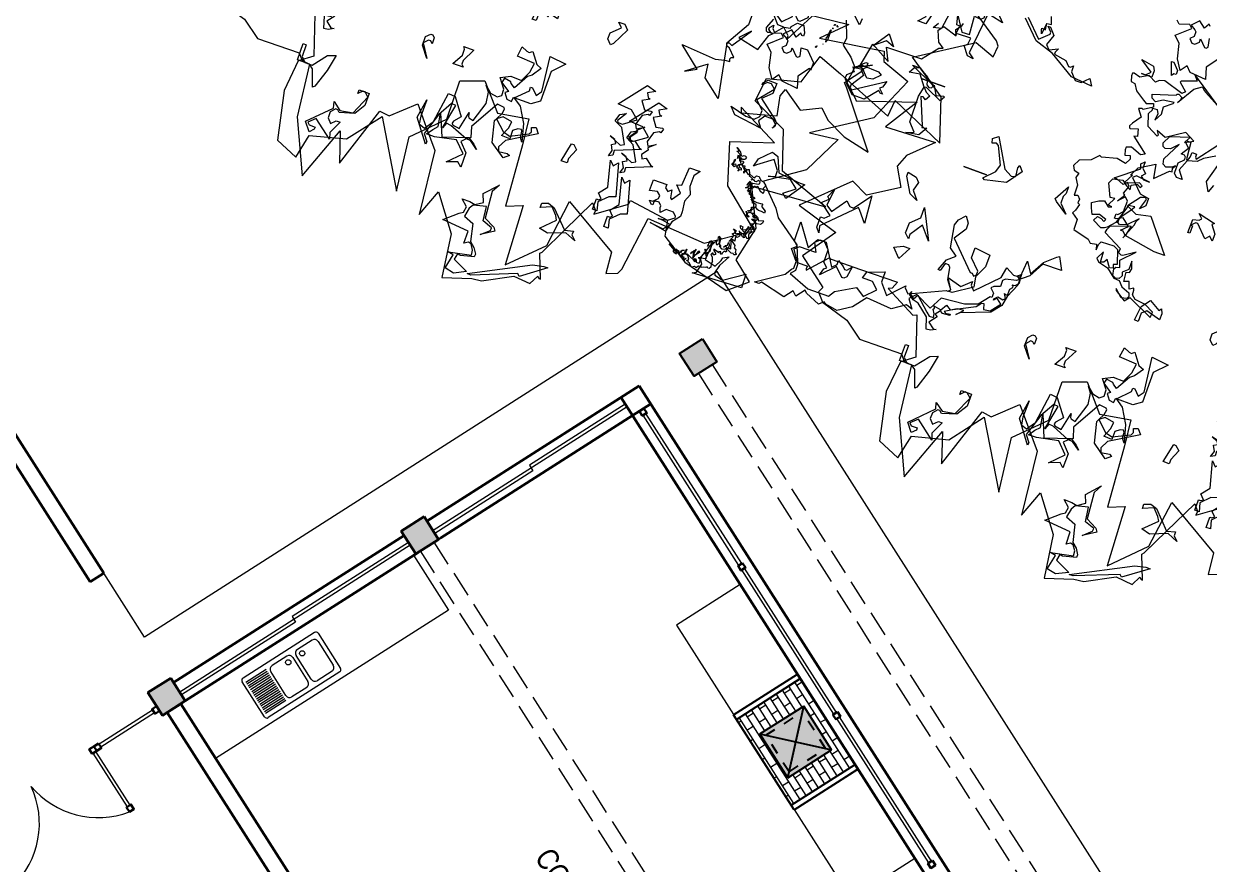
# Model space of a CAD drawing. Header units: metres. Extents: x -71 to 881, y -503 to 661.
# Drawn here: x 171.51 to 182.46, y 556.7 to 564.47 of the extents above; entities that cross this region are included whole.
import ezdxf

# ---------------------------------------------------------------- set-up
doc = ezdxf.new("R2010")
doc.units = ezdxf.units.M
doc.linetypes.add('ACAD_ISO02W100', pattern=[15, 12, -3])
doc.linetypes.add('HIDDEN2', pattern=[0.1875, 0.125, -0.0625])
for name, color, linetype, lineweight in [('02. Paredes', 6, 'Continuous', 30), ('03. Esquadria janelas', 2, 'Continuous', 15), ('04. Pisos', 8, 'Continuous', 5), ('05. Textos', 5, 'Continuous', 0), ('07. Mobiliário', 51, 'Continuous', 5), ('08. Projeção', 1, 'ACAD_ISO02W100', 5)]:
    doc.layers.add(name, color=color, linetype=linetype, lineweight=lineweight)
doc.layers.add('ARBRE', color=100, linetype='Continuous', lineweight=13, true_color=0x00ff3f)
doc.layers.add('Cobertura', color=2, linetype='Continuous')
doc.styles.add('ESC 1.100', font='ARIALN.TTF', dxfattribs={"height": 0.2})

# ---------------------------------------------------------------- blocks, each defined once
blk = doc.blocks.new('WMF2', base_point=(0, 0.01))
at = {"color": 251, "lineweight": 0, "true_color": 0x636466}
for points in [[(222.46, -124.38), (220.76, -119.93), (220.93, -117.85), (217.92, -115.52), (216.01, -113.25), (211.75, -115.52), (215.09, -113.71), (215.69, -113.21), (216.23, -113.25), (216.29, -112.71), (215.78, -112.1), (217.44, -110.7), (217.53, -109.6), (213.13, -105.6), (212.64, -105.02), (197.13, -110.25), (202.88, -101.16), (188.84, -101.73), (195.03, -95.86), (196.4, -92.3), (193.55, -87.25), (201.48, -82.18), (206.17, -84.52), (217.5, -73.62), (205.76, -70.03), (212.07, -61.12), (204.08, -54.99), (204.77, -53.52), (202.84, -51.25), (195.1, -48.95), (190.12, -45.33), (178.29, -45.44), (176.89, -43.78), (174.7, -43.59), (173.01, -29.2), (166.39, -14.78), (160.89, -29.58), (158.19, -21.39), (152.68, -38.14), (149.95, -37.75), (143.85, -43.43), (139.57, -38.33), (135.29, -33.25), (133.39, -15.7), (130.63, -23.1), (123.64, -13.73), (121.99, -1.9), (114.39, -4.34), (111.72, -4.67), (103.98, -8.76), (99.27, -8.35), (97.95, -10.89), (97.46, -10.41), (97.02, -10.37), (99.54, -16.88), (99.06, -17.38), (95.41, -24.9), (90.83, -34.32), (89.42, -32.65), (89.51, -31.56), (81.64, -37.29), (81.55, -38.39), (70.38, -36.78), (69.61, -32.48), (62.22, -27.79), (49.27, -24.43), (44.16, -28.75), (49.49, -33.04), (47.38, -42.86), (52.22, -53.02), (31.88, -54.47), (45.91, -59.56), (49.4, -70.11), (59.14, -74.81), (58.34, -81.44), (49.36, -83.76), (46.84, -91.88), (40.14, -89.34), (24.4, -82.93), (24.01, -87.6), (8.81, -80.93), (12.69, -92.64), (23.58, -100.08), (8.83, -109.56), (3.27, -107.44), (3.01, -110.61), (3.9, -111.79), (16.57, -120.44)], [(100.3, -13.3), (97.37, -13.9), (96.16, -13.9), (102.61, -9.16), (103.21, -9.75), (114.9, -5.14), (116, -5.14), (100.3, -13.3), (100.3, -13.3)], [(122.03, -4.59), (121.2, -8.62), (122.72, -8.94), (116.58, -10.22), (116.74, -11.56), (117.68, -13), (118.53, -13.17), (119.53, -12.5), (119.62, -15.95), (127.05, -16.59), (123.52, -19.64), (122.5, -20.31), (122.25, -21.93), (124.05, -23.52), (121.84, -23.52), (120.32, -23.2), (118.31, -24.55), (119.17, -26.74), (115.88, -30.39), (117.14, -28.09), (116.53, -20.76), (113.49, -19.25), (112.89, -18.34), (116.25, -16.14), (114.07, -18.14), (114, -18.92), (116.7, -19.9), (117.23, -23.8), (120.73, -22.94), (121.42, -21.76), (121.9, -19.39), (119.14, -18.3), (118.02, -13.51), (116.67, -12.35), (115.65, -10.82), (115.72, -10.05), (119.34, -9.11), (120.19, -9.29), (120.53, -7.61), (116.29, -5.59), (119.5, -4.04), (122.03, -4.59), (122.03, -4.59)], [(237.13, -121.84), (221.43, -123.58), (227.53, -117.47), (210.08, -120.09), (209.21, -117.47), (201.41, -114.58), (204.04, -108.47), (206.64, -102.36), (221.47, -92.77), (213.62, -93.64), (218.84, -83.17), (228.67, -76.4), (223.08, -70.7), (221.59, -68.47), (214.46, -63.39), (212.7, -59.01), (209.83, -58.98), (210.04, -58.28), (209.88, -57.88), (205.22, -63.07), (204.55, -62.86), (196.2, -62.98), (185.71, -63.11), (186.56, -61.11), (187.58, -60.7), (178.92, -56.25), (177.9, -56.66), (174.32, -45.95), (177.81, -43.34), (178.67, -34.61), (175.87, -21.54), (169.72, -18.91), (168.26, -25.61), (158.55, -28.14), (151.66, -37.02), (141.23, -19.49), (142.97, -34.33), (135.13, -42.17), (135.3, -53.01), (129.01, -55.27), (122.91, -48.29), (114.53, -49.68), (113.77, -42.55), (112.45, -25.61), (108.09, -27.35), (107.21, -10.78), (98.49, -19.49), (96.74, -32.59), (81.64, -23.67), (81.04, -17.76), (78.09, -18.94), (77.45, -20.28), (75.41, -35.48), (59.11, -34.32), (48.77, -41.31), (47.36, -41.88), (58.37, -50.92), (61.87, -62.25), (50.47, -66), (62.16, -71.92), (61.59, -70.48), (52.23, -72.98), (53.36, -78.3), (52.54, -80.39), (46.99, -76.49), (41.75, -79.1), (39.13, -76.49), (33.51, -73.76), (26.05, -72.12), (37.25, -86.3), (38.33, -87.51), (34.61, -92.45), (35.99, -92.94), (34.69, -99.75), (29.28, -96.73), (30.97, -100.19), (21.09, -100.49), (17.67, -104.7), (16.66, -105.12), (18.28, -106.23), (19.48, -109.18), (18.41, -110.67), (14.49, -109.41), (15.1, -110.95), (13.93, -112.47), (13.73, -113.15)], [(95.41, -24.9), (93.1, -25.5), (93.1, -24.4), (91.88, -23.19), (94.81, -24.4), (99.43, -22.59), (101.87, -23.19), (98.33, -26.72), (98.94, -27.82), (100.65, -29.64), (103.57, -28.43), (103.57, -29.64), (101.87, -30.26), (100.05, -29.64), (95.41, -24.9), (95.41, -24.9)], [(57.77, -28.84), (58.63, -30.3), (56.93, -35.37), (57.37, -30.33), (54.22, -29.5), (53.25, -31.47), (53.04, -32.3), (51.55, -33.16), (53.17, -30.11), (53.78, -27.79), (53.47, -27.25), (51.12, -26.63), (45.81, -30.31), (45.66, -26.44), (59.37, -25.77), (58.42, -26.33), (57.77, -28.84), (57.77, -28.84)], [(57.77, -59.77), (57.34, -59.74), (56.99, -59.99), (56.55, -59.99), (56.22, -59.81), (56.35, -59.33), (56.48, -59.08), (57.01, -58.91), (57.45, -59.12), (57.71, -59.07), (57.42, -58.35), (56.8, -58.47), (56.47, -58.28), (56.73, -57.56), (56.31, -57.33), (55.87, -57.53), (55.75, -56.92), (54.93, -56.6), (54.8, -56.85), (54.47, -56.9), (54, -55.88), (52.71, -55.43), (52.29, -55.4), (52.19, -55.8), (52.04, -56.06), (51.25, -56.07), (50.96, -55.61), (50.83, -55.62), (50.67, -55.53), (50.58, -55.28), (49.76, -55.18), (48.77, -54.33), (49.22, -53.47), (49.17, -53.21), (48.84, -53.17), (48.7, -52.42), (48.83, -52.17), (49.57, -52.45), (49.82, -52.58), (49.78, -52.67), (50.67, -53.46), (51.2, -53.08), (51.37, -53.18), (51.41, -53.31), (52.03, -52.33), (52.28, -52.54), (52.29, -52.9), (52.25, -52.99), (52.13, -53.02), (52.29, -53.33), (52.38, -53.6), (52.8, -53.6), (52.54, -52.26), (51.6, -50.66), (51.34, -50.52), (51.27, -50.28), (50.74, -50.44), (50.57, -50.33), (50.48, -50.06), (50.84, -49.82), (50.98, -49.78), (50.89, -49.52), (49.55, -49.37), (48.16, -49.5), (47.78, -49.18), (48, -48.98), (47.85, -48.67), (46.68, -47.94), (46.65, -47.37), (47.56, -47.53), (48.39, -47.43), (48.9, -47.71), (48.98, -47.97), (49.76, -47.72), (50.3, -46.68), (50.19, -46.3), (49.75, -46.27), (49.22, -46.45), (49.02, -45.79), (48.86, -45.72), (48.68, -46.06), (48.07, -45.73), (47.44, -44.86), (46.32, -45.35), (46.14, -45.25), (46.23, -44.64), (46.6, -44.17), (47.56, -44.03), (48.1, -44.22), (48.58, -43.15), (48.01, -42.73), (47.85, -42.43), (48.07, -42.2), (48.76, -42.13), (48.17, -41.4), (48.71, -40.58), (48.32, -39.48), (48.7, -39.37), (49.37, -39.95), (49.47, -40.2), (49.63, -40.29), (49.94, -40.13), (49.49, -39.35), (50.01, -39.4), (50.51, -39.88), (50.54, -40.02), (50.86, -39.85), (50.83, -39.28), (51.31, -38.78), (51.84, -38.83), (51.55, -37.7), (51.59, -37.62), (52.39, -37.81), (52.44, -37.5), (51.18, -36.52), (51.08, -36.13), (51.12, -35.83), (50.51, -35.51), (50.45, -34.8), (50.07, -34.49), (50.03, -34.34), (50.2, -34.23), (50.61, -34.11), (50.82, -34.33), (51.37, -34.3), (52.2, -34.62), (52.47, -34.77), (52.63, -35.28), (52.87, -35.21), (52.86, -34.42), (52.76, -34.37), (52.7, -34.11), (53.34, -34.14), (53.62, -33.41), (53.77, -33.15), (53.9, -33.1), (53.97, -33.15), (54.13, -33.69), (54.66, -33.51), (54.57, -33.25), (56.09, -33.72), (56.03, -33.37), (55.31, -32.87), (55.2, -32.49), (55.39, -32.36), (55.77, -32.24), (55.88, -32.62), (56.15, -32.56), (56.36, -32.12), (55.85, -31.63), (55.46, -30.55), (55.3, -30.46), (55.43, -29.76), (55.24, -28.88), (55.5, -28.39), (55.87, -28.34), (56.16, -28.62), (56.42, -28.33), (56.99, -28.28), (57.65, -27.88), (57.72, -28.12), (58.03, -28.17), (58.25, -27.98), (58.41, -28.05), (58.73, -27.66), (58.86, -27.41), (59.43, -27.6), (60.1, -27.17), (61.07, -28.04), (61.37, -28.09), (61.58, -28.52), (61.97, -28.4), (61.62, -28.65), (61.49, -28.9), (62.03, -29.74), (62.37, -29.92), (63.43, -29.61), (63.34, -29.34), (63.61, -29.26), (63.52, -29), (62.86, -28.99), (63.01, -28.72), (62.94, -28.47), (62.26, -28.88), (62.57, -28.28), (62.89, -28.34), (63.48, -28.85), (64.34, -29.1), (64.6, -29.45), (65.11, -29.53), (65.65, -29.92), (65.93, -29.83), (66.02, -29.66), (65.89, -29.26), (65.11, -29.09), (65.26, -29.04), (66.15, -29.41), (66.02, -29.89), (67.84, -30.97), (67.51, -31.22), (66.81, -30.85), (66.26, -30.24), (65.89, -30.14), (65.56, -30.31), (65.43, -30.34), (65.4, -29.99), (64.88, -30.15), (64.76, -29.76), (64.15, -30.11), (64.22, -30.34), (64, -30.58), (63.48, -30.72), (64.02, -30.36), (64.06, -29.83), (64.32, -29.76), (64.47, -29.5), (64.37, -29.25), (64.12, -29.12), (63.68, -29.31), (63.59, -29.47), (63.68, -29.74), (63.15, -29.91), (62.91, -31.2), (62.89, -30.2), (62.83, -30.07), (62.59, -29.93), (62.37, -30.14), (60.91, -29.37), (60.7, -29.58), (60.56, -29.85), (60.92, -31.25), (60.95, -31.35), (61.49, -30.77), (61.62, -30.52), (60.95, -31.58), (60.73, -31.77), (60.58, -32.05), (60.79, -31.06), (60.63, -30.55), (60.45, -30.45), (60.1, -30.71), (59.75, -31.73), (59.62, -31.98), (59.42, -31.56), (60.41, -30.31), (60.57, -29.63), (60.56, -29.41), (60.48, -29.15), (59.78, -28.78), (59.61, -29.12), (59.81, -29.35), (60.09, -29.48), (59.99, -29.66), (59.52, -29.31), (59.36, -28.78), (58.88, -28.85), (58.48, -28.96), (58.53, -29.53), (58.63, -29.93), (59.11, -30.07), (59.2, -30.34), (58.98, -30.11), (58.66, -30.69), (58.5, -30.4), (57.42, -30.59), (57.23, -30.94), (57.5, -31.63), (57.97, -31.77), (58.34, -31.96), (58.03, -32.11), (58.06, -32.48), (58.09, -32.59), (58.37, -32.72), (58.26, -32.91), (58, -32.77), (57.77, -31.77), (57.68, -31.73), (57.33, -32.4), (57.28, -32.27), (56.9, -32.97), (56.98, -34.3), (57.97, -33.85), (57.74, -35.15), (57.85, -35.31), (57.61, -35.42), (57.47, -35.67), (57.52, -35.37), (57.39, -34.96), (57.14, -34.83), (56.74, -34.96), (56.01, -36.34), (56.16, -35.64), (56.04, -35.25), (55.87, -35.15), (55.61, -35.22), (55.28, -35.83), (55.72, -37.28), (56, -36.77), (56.07, -37.45), (55.3, -37.06), (55.27, -35.48), (54.61, -35.03), (54.96, -35), (55.02, -34.9), (54.16, -34.45), (53.24, -34.74), (53.05, -35.07), (52.92, -35.12), (53.11, -35.44), (53.43, -35.41), (53.84, -35.06), (53.53, -35.66), (53.04, -35.95), (52.98, -36.7), (52.93, -36.78), (52.55, -36.04), (52.54, -35.47), (52.19, -35.28), (51.91, -35.35), (52.44, -37.08), (52.39, -37.16), (52.45, -37.28), (52.71, -37.43), (52.87, -37.29), (53.01, -37.03), (52.38, -38.45), (52.36, -39.1), (52.67, -39.15), (52.85, -39.25), (52.39, -39.66), (52.26, -39.92), (52.49, -40.27), (53.02, -40.55), (52.98, -40.64), (52.41, -40.45), (52.16, -40.32), (52.31, -39.62), (51.9, -39.53), (51.76, -39.57), (51.81, -39.69), (51.02, -39.94), (51.02, -40.16), (51.11, -40.42), (51.46, -40.59), (50.47, -40.19), (49.85, -40.29), (49.72, -40.33), (49.57, -40.61), (49.49, -40.55), (49.46, -40.43), (49.28, -40.54), (49.15, -40.81), (49.22, -41.05), (48.9, -41.88), (48.95, -42.01), (49.46, -41.85), (49.82, -40.94), (49.95, -40.7), (51.24, -41.37), (51.43, -41.67), (51.53, -42.07), (50.86, -41.92), (50.77, -41.24), (50.48, -41.18), (49.74, -41.56), (49.46, -42.27), (49.5, -42.42), (49.41, -42.59), (49.24, -42.27), (48.89, -42.32), (48.63, -42.83), (49.09, -43.19), (49.12, -43.32), (49.21, -43.37), (48.38, -43.7), (48.25, -43.95), (48.36, -44.36), (48.89, -44.41), (49.31, -44.64), (48.96, -44.87), (48.46, -44.41), (48.27, -44.32), (47.88, -45.08), (47.97, -45.33), (48.55, -45.65), (48.68, -45.4), (48.96, -45.31), (49.3, -45.49), (49.06, -45.7), (50.1, -46.26), (50.9, -45.79), (50.93, -45.72), (50.82, -45.31), (50.42, -45.22), (50.17, -45.09), (50.28, -44.9), (51.03, -45.31), (51.03, -45.54), (51.44, -46.19), (51.18, -45.85), (51.02, -45.76), (50.63, -46.1), (50.58, -46.17), (50.67, -46.44), (50.83, -46.52), (51.09, -46.45), (50.35, -46.83), (50.42, -47.09), (50.26, -47.21), (50.42, -47.72), (49.49, -48.01), (49.31, -48.35), (49.49, -48.67), (50.03, -48.84), (50.3, -48.99), (50.77, -48.92), (50.44, -48.95), (51.22, -49.71), (51.11, -49.74), (51.31, -50.19), (51.71, -50.04), (51.65, -50.13), (51.4, -50.23), (51.47, -50.48), (52.03, -50.67), (52.29, -50.82), (52.12, -51.17), (52.29, -51.69), (52.54, -51.59), (52.57, -51.17), (52.63, -51.43), (52.9, -51.36), (52.76, -51.82), (52.87, -52.23), (53.49, -52.1), (53.75, -52.03), (53.04, -52.74), (52.85, -53.52), (52.92, -53.78), (53.01, -53.82), (53.28, -53.74), (53.5, -52.87), (53.5, -53.31), (53.09, -54.09), (52.87, -53.87), (52.85, -53.74), (50.74, -54.16), (50.47, -54.45), (50.6, -54.86), (51.14, -55.04), (51.55, -54.48), (51.91, -54.45), (52.09, -54.54), (52.03, -54.61), (52.09, -54.76), (52.39, -54.6), (52.42, -54.73), (52.51, -54.77), (52.77, -54.69), (52.92, -54.44), (52.77, -54.92), (53.44, -55.27), (53.59, -55.23), (53.84, -55.36), (53.75, -55.52), (53.79, -55.66), (54.35, -55.63), (54.31, -55.72), (54.95, -56.16), (55.21, -56.29), (55.34, -56.28), (55.36, -55.82), (55.49, -55.58), (55.61, -55.96), (55.42, -56.31), (56.6, -57.37), (57.04, -57.37), (57.3, -57.31), (57.27, -56.95), (57.18, -56.7), (56.58, -56.58), (56.42, -56.07), (56.77, -56.03), (57.04, -55.74), (57.17, -55.49), (57.04, -55.96), (57.15, -56.34), (57.42, -56.28), (57.5, -56.1), (57.66, -56.41), (57.75, -56.66), (58.41, -56.45), (58.45, -56.16), (58.7, -56.5), (59.31, -56.82), (58.99, -57.43), (58.98, -58.29), (58.79, -58.19), (59.04, -56.9), (58.99, -56.77), (58.39, -57.11), (58.15, -56.74), (57.97, -56.66), (57.71, -56.74), (57.66, -57.05), (57.53, -57.31), (56.88, -57.52), (57.28, -58.16), (57.46, -58.26), (57.59, -58.22), (57.82, -59.01), (58.22, -58.91), (58.37, -58.64), (58.47, -59.68), (57.96, -59.2), (57.81, -59.24), (57.85, -59.58), (57.93, -59.84), (59.21, -60.53), (58.92, -60.47), (58.77, -60.73), (58.88, -60.98), (59.17, -61.05), (59.42, -61.39), (58.22, -60.54), (57.77, -59.77), (57.77, -59.77)], [(169.87, -28.84), (169.25, -28.23), (167.56, -28.23), (167.56, -27.6), (168.66, -26.5), (170.48, -28.84), (164.64, -34.67), (165.12, -36.39), (162.8, -34.67), (159.28, -35.28), (156.97, -40.52), (158.19, -41.62), (158.8, -41.62), (159.88, -40.52), (159.88, -41.62), (156.97, -41.62), (156.97, -38.21), (158.8, -35.28), (162.8, -34.07), (163.41, -34.67), (164.03, -34.67), (165.12, -33.45), (165.12, -31.75), (164.03, -30.53), (162.8, -31.75), (161.71, -31.75), (163.41, -28.23), (162.8, -26.5), (168.04, -30.53), (169.87, -28.84), (169.87, -28.84)], [(85.82, -32.33), (85.2, -32.33), (84.59, -32.83), (85.82, -34.04), (83.99, -36.36), (85.82, -43.43), (84.59, -42.2), (83.5, -43.43), (81.06, -34.64), (82.88, -34.04), (85.2, -31.73), (84.59, -29.42), (85.82, -29.42), (85.82, -32.33), (85.82, -32.33)], [(127.86, -39.54), (126.03, -38.33), (124.94, -37.24), (127.24, -38.94), (128.46, -38.94), (129.55, -37.85), (127.24, -35.41), (127.24, -31.39), (128.46, -32.48), (131.38, -31.39), (127.86, -34.91), (130.76, -37.85), (136.62, -36.62), (138.93, -36.62), (137.71, -38.33), (136.62, -39.54), (137.23, -43.08), (134.79, -37.24), (127.86, -39.54), (127.86, -39.54)], [(70.82, -34.21), (69.59, -35.56), (69.59, -35.99), (71.7, -36.34), (72.94, -36.34), (70.38, -36.78), (68.72, -38.1), (68.72, -38.45), (69.59, -39.32), (71.7, -39.32), (72.94, -38.1), (73.38, -39.32), (73.38, -39.76), (74.16, -40.55), (75.04, -40.55), (75.48, -40.2), (75.48, -39.32), (75.92, -39.32), (76.72, -40.2), (75.92, -40.2), (74.6, -41.44), (74.6, -42.32), (75.48, -43.11), (77.6, -42.67), (77.6, -45.66), (73.81, -45.66), (73.81, -44.79), (72.94, -44), (72.05, -44.79), (71.7, -42.67), (71.26, -42.32), (69.59, -44.79), (71.26, -46.54), (69.94, -46.89), (69.59, -52), (66.59, -52), (67.83, -50.32), (67.83, -47.34), (67.04, -45.22), (67.83, -43.11), (67.48, -40.2), (67.48, -38.89), (69.16, -36.78), (69.94, -33.86), (74.6, -34.65), (70.82, -34.21), (70.82, -34.21)], [(90.23, -35.66), (89.63, -35.66), (89.02, -36.14), (90.23, -37.37), (88.4, -39.67), (90.23, -46.74), (89.02, -45.52), (87.92, -46.74), (85.48, -37.97), (87.31, -37.37), (89.63, -35.05), (89.02, -32.72), (90.23, -32.72), (90.23, -35.66), (90.23, -35.66)], [(120.42, -66.45), (119.65, -67.04), (117.45, -64.06), (115.93, -63.49), (117.61, -61.04), (118.69, -60.22), (120.94, -56.22), (122.15, -57.02), (122.44, -57.42), (124.35, -57.69), (124.6, -56.41), (122.13, -54.73), (122.91, -54.15), (121.8, -52.67), (120.44, -52.47), (120.32, -53.77), (117.85, -52.09), (115.45, -48.04), (114.13, -43.19), (114.93, -44.29), (115.11, -45.98), (115.4, -46.38), (116.35, -46.16), (117.52, -45.28), (117.5, -42.97), (119.86, -43.05), (118.8, -45.54), (118.53, -47.44), (121.17, -47.9), (122.64, -46.8), (121.69, -48.6), (121.49, -49.97), (121.78, -50.35), (123.77, -50.57), (128.28, -42.59), (127.38, -39.75), (128.46, -38.94), (133.52, -40.99), (134.82, -41.11), (135.39, -39.6), (134.06, -46.44), (135.36, -46.55), (137.61, -42.55), (139.52, -36.52), (138.12, -34.62), (138.22, -33.95), (142.72, -39.97), (141.89, -45.21), (141.95, -40.55), (141.61, -38.48), (139.96, -37.89), (138.27, -40.36), (137.04, -48.82), (135.07, -48.6), (131.68, -44.07), (133.27, -42.27), (133.42, -41.67), (133.14, -41.28), (131.16, -40.93), (130.09, -45.87), (129.9, -44.79), (129.67, -44.48), (128.38, -44.23), (126.63, -49.66), (127.08, -52.73), (128.25, -54.29), (126.47, -52.71), (124.5, -52.36), (123.39, -53.17), (123.49, -54.92), (125.42, -57.49), (122.86, -58.8), (119.88, -58.72), (118.5, -61.58), (118.12, -64.16), (123.08, -64.47), (122.69, -67.2), (121.11, -66.56), (120.42, -66.45), (120.42, -66.45)], [(122.64, -46.8), (119.8, -44.2), (117.78, -43.62), (113.05, -45.94), (112.69, -46.71), (113.05, -47.75), (111.9, -48.16), (110.76, -46.76), (118.41, -42.1), (119.56, -39.88), (119.15, -38.74), (116.82, -39.05), (116.04, -38.68), (117.45, -37.54), (121.56, -40.46), (122.95, -46.17), (122.64, -46.8), (122.64, -46.8)], [(174.7, -43.59), (178.13, -43.59), (178.13, -48.16), (177.26, -48.16), (177.26, -44.83), (176.02, -43.59), (173.91, -43.59), (170.9, -47.37), (168.8, -48.16), (169.68, -43.59), (171.36, -38.49), (171.81, -38.05), (173.47, -42.7), (174.7, -43.59), (174.7, -43.59)], [(82.59, -63.67), (82.02, -62.61), (81.29, -62.4), (83.29, -61.31), (81.8, -59.17), (80.03, -59.45), (79.63, -59.31), (79.98, -58.16), (80.39, -58.29), (81.86, -57.49), (82.69, -54.71), (82.12, -53.66), (80.09, -54.82), (81.89, -53.24), (81.61, -52.7), (82.93, -50.96), (82.44, -49.93), (81.38, -50.49), (79.67, -49.09), (78.94, -48.87), (85.72, -46.19), (85.64, -44.92), (86.71, -44.35), (86.21, -45.98), (87.01, -47.47), (85.95, -48.04), (86.55, -49.02), (88.1, -49.47), (84.71, -48.03), (83.64, -48.6), (85.9, -52.66), (88.14, -53.77), (87.55, -55.72), (85.96, -56.58), (87.61, -54.06), (87.34, -53.53), (86.07, -53.59), (82.77, -55.98), (85.1, -58.01), (88.93, -58.28), (83.26, -65.56), (80.58, -64.76), (82.59, -63.67), (82.59, -63.67)], [(99.65, -46.23), (100.87, -43.31), (100.87, -42.08), (102.57, -42.08), (101.47, -47.33), (100.87, -47.33), (99.65, -46.23), (99.65, -46.23)], [(87.01, -67), (86.45, -65.93), (85.72, -65.71), (87.73, -64.61), (86.24, -62.48), (84.47, -62.76), (84.07, -62.63), (84.4, -61.49), (84.81, -61.62), (86.3, -60.82), (87.13, -58.03), (86.56, -56.98), (84.52, -58.13), (86.33, -56.54), (86.04, -56.01), (87.37, -54.28), (86.87, -53.24), (85.82, -53.82), (84.11, -52.42), (83.35, -52.19), (90.12, -49.5), (90.07, -48.23), (91.12, -47.66), (90.64, -49.3), (91.42, -50.77), (90.37, -51.37), (90.96, -52.33), (92.52, -52.8), (89.13, -51.34), (88.07, -51.91), (90.31, -55.97), (92.58, -57.08), (91.99, -59.05), (90.39, -59.91), (92.05, -57.37), (91.75, -56.85), (90.49, -56.9), (87.19, -59.31), (89.51, -61.33), (93.35, -61.59), (87.7, -68.89), (85.01, -68.09), (87.01, -67), (87.01, -67)], [(220.57, -50.22), (221.79, -50.2), (214.78, -54.92), (213.59, -56.76), (213.1, -57.26), (213.13, -59.1), (215.47, -61.97), (214.27, -63.08), (215.5, -64.29), (215.56, -69.52), (211.34, -63.72), (209.67, -66.67), (207.37, -66.7), (203.77, -60.91), (202.56, -62.13), (202.58, -63.23), (200.85, -62.15), (200.24, -61.55), (199.64, -61.56), (198.56, -62.79), (199.01, -59.87), (199.61, -59.26), (200.21, -59.24), (202.55, -61.52), (206.05, -57.94), (205.47, -59.78), (204.85, -60.28), (206.1, -61.48), (206.14, -65.01), (207.85, -66.7), (209.07, -66.69), (210.27, -65.56), (209.03, -63.15), (213.66, -63.1), (214.86, -61.99), (212.51, -58.47), (212.49, -56.77), (213.57, -55.55), (207.7, -53.3), (201.85, -53.37), (200.78, -55.09), (195.57, -58.07), (193.11, -56.39), (190.24, -59.36), (192.08, -61.04), (195, -61.01), (194.41, -62.83), (189.81, -64.59), (189.77, -61.68), (187.3, -58.79), (183.33, -62.96), (183.33, -62.37), (182.1, -61.15), (172.77, -65.4), (172.29, -65.4), (171.68, -66.02), (173.43, -68.94), (169.39, -67.77), (166.98, -70.11), (166.96, -69.01), (165.85, -67.81), (160.08, -73.71), (159.5, -76.65), (157.18, -75.46), (155.35, -75.48), (154.92, -80.22), (153.06, -77.33), (150.8, -81.38), (147.91, -83.85), (147.29, -84.34), (145.55, -80.94), (150.8, -80.88), (153.05, -76.72), (155.95, -74.38), (158.86, -73.73), (159.47, -73.11), (159.44, -71.4), (161.14, -70.78), (161.73, -70.16), (160.64, -69.08), (160.62, -67.87), (161.11, -67.86), (163.5, -64.91), (166.9, -63.65), (173.36, -63.08), (175.14, -59.53), (179.8, -61.8), (181.48, -60.07), (179.75, -57.65), (181.46, -58.23), (184.95, -55.88), (192.02, -56.41), (194.9, -52.85), (198.42, -50.48), (201.82, -51.06), (202.43, -51.55), (203.66, -50.42), (207.69, -52.09), (208.3, -52.68), (210.1, -50.35), (211.21, -51.44), (213, -49.09), (219.97, -50.84), (220.57, -50.22), (220.57, -50.22)], [(40.86, -56.38), (43.16, -58.19), (49.01, -56.98), (47.19, -57.59), (47.19, -59.3), (49.01, -61.74), (53.04, -58.82), (53.65, -58.19), (53.04, -60.53), (50.1, -63.43), (48.41, -62.83), (46.7, -58.82), (40.86, -58.19), (39.03, -58.19), (42.55, -52.98), (43.78, -54.06), (40.86, -56.38), (40.86, -56.38)], [(113.17, -63.62), (113.17, -55.18), (115.36, -53.65), (120.07, -53.65), (116.91, -56.82), (116.91, -57.81), (116.37, -57.81), (114.82, -56.28), (113.72, -57.81), (114.82, -67.35), (110.12, -66.81), (113.17, -63.62), (113.17, -63.62)], [(156.89, -69.51), (157.43, -66.75), (159.56, -64.03), (167.3, -61.05), (168.14, -60.32), (166.54, -62.02), (168.32, -61.8), (171.36, -59.94), (170.42, -59.42), (170.47, -59.72), (169.59, -59.84), (169.56, -59.52), (171.59, -59.29), (172.31, -59.83), (173.34, -58.5), (172.64, -57.96), (174.22, -55.94), (172.57, -54.64), (171.71, -54.74), (173.12, -54.01), (174.29, -53.87), (175.3, -57.08), (178.61, -59.71), (180.18, -60.09), (181.49, -61.11), (181.56, -61.74), (181.3, -62.07), (181.53, -61.43), (180.22, -60.39), (179.42, -61.68), (175.68, -58.22), (174.72, -57.4), (173.53, -57.53), (173.65, -58.47), (174.34, -59.58), (174.13, -59.93), (174.18, -60.23), (174.45, -60.45), (172.34, -60.13), (171.33, -61.75), (169.98, -60.98), (163.78, -64.16), (162.73, -65.48), (162.11, -65.55), (161.63, -64.1), (159.84, -64.31), (157.76, -66.95), (159.09, -68.05), (159.4, -68.02), (159.94, -67.33), (159.98, -67.64), (159.15, -68.6), (157.6, -68.22), (157.12, -68.85), (157.81, -69.96), (157.22, -69.78), (156.92, -69.81), (156.81, -71.58), (156.27, -72.27), (156.3, -72.59), (156.65, -72.85), (155.79, -72.95), (154.94, -73.93), (155.05, -74.81), (156.1, -75.62), (155.22, -76.3), (155.18, -73.27), (156.89, -69.51), (156.89, -69.51)], [(136.37, -58.45), (136.37, -57.37), (135.76, -56.76), (138.68, -56.76), (136.98, -59.69), (136.98, -61.39), (137.47, -62), (134.54, -62), (136.37, -58.45), (136.37, -58.45)], [(147.98, -61.05), (146.87, -62.15), (146.26, -62.15), (145.66, -61.53), (145.66, -59.83), (146.26, -60.44), (146.87, -60.44), (147.98, -59.23), (145.66, -55.68), (147.98, -58.61), (147.98, -61.05), (147.98, -61.05)], [(171.68, -66.02), (173.31, -68.24), (173.88, -71.59), (174.47, -72.18), (175.5, -72.18), (176.09, -69.97), (176.66, -69.97), (175.5, -73.22), (173.31, -74.97), (175.5, -76.59), (176.66, -82.74), (176.09, -84.36), (174.47, -86.09), (173.31, -84.36), (173.31, -82.74), (175.5, -79.36), (168.32, -72.18), (167.74, -72.18), (167.15, -71.59), (166.58, -72.18), (166.58, -73.22), (169.36, -76), (169.36, -78.78), (164.96, -78.33), (164.96, -74.97), (166.58, -71.59), (166.11, -68.82), (171.09, -65.45), (172.15, -65.45), (171.68, -66.02), (171.68, -66.02)], [(64.7, -71.27), (60.09, -70.06), (57.77, -70.06), (56.55, -71.27), (56.55, -72.98), (58.86, -75.3), (55.34, -79.44), (56.55, -80.53), (57.77, -80.53), (58.86, -79.44), (58.86, -80.05), (57.77, -81.14), (55.34, -81.14), (55.34, -78.22), (57.77, -75.92), (52.42, -71.77), (51.91, -71.27), (51.91, -70.06), (52.42, -69.46), (51.91, -70.67), (53.02, -71.77), (55.34, -71.77), (56.55, -70.06), (55.34, -68.37), (63.01, -69.46), (64.7, -71.27), (64.7, -71.27)], [(187.57, -69.19), (189.89, -71.62), (187.57, -72.72), (185.74, -72.72), (187.57, -69.19), (187.57, -69.19)], [(211.1, -72.56), (210.01, -72.56), (208.8, -73.77), (211.73, -76.09), (212.35, -76.09), (210.51, -77.8), (211.1, -78.4), (210.01, -80.71), (210.51, -76.09), (208.8, -74.88), (205.88, -79.01), (204.66, -77.8), (203.56, -77.8), (200.04, -82.55), (199.42, -74.88), (201.73, -77.8), (202.34, -78.4), (210.51, -70.25), (210.01, -68.43), (211.1, -69.64), (211.1, -72.56), (211.1, -72.56)], [(68.73, -71.99), (73.89, -76.06), (74.34, -79.76), (79.68, -75.87), (76.6, -77.49), (82.66, -82.33), (73, -81.67), (70.51, -82.25), (69.1, -82.43), (69.35, -83.04), (69.14, -83.51), (68.47, -83.79), (70.41, -85.67), (71.27, -86.04), (71.55, -86.71), (71.33, -86.9), (71, -87.03), (70.05, -86.62), (66.45, -92.02), (69.04, -89.28), (63.17, -87.99), (61.62, -92.45), (60.75, -93.34), (61.84, -93.29), (62.18, -93.16), (62.64, -93.37), (63.02, -94.3), (61.86, -97.06)], [(67.77, -99.08), (67.77, -93.28), (71.55, -86.71), (68.73, -71.99), (68.73, -71.99)], [(97.72, -81.01), (100.04, -76.4), (100.64, -75.79), (101.87, -77), (101.87, -78.71), (99.41, -81.01), (100.64, -82.24), (98.93, -82.24), (97.72, -81.01), (97.72, -81.01)], [(122.21, -79.14), (120.38, -81.45), (117.46, -79.74), (116.86, -80.36), (116.37, -79.14), (116.37, -77.44), (120.38, -78.53), (121.59, -77.44), (121.59, -75.13), (122.69, -75.13), (122.21, -79.14), (122.21, -79.14)], [(184.65, -79.77), (186.95, -76.25), (186.95, -75.04), (188.18, -76.25), (188.18, -79.17), (185.74, -81.48), (185.74, -84.42), (181.72, -76.25), (184.65, -79.77), (184.65, -79.77)], [(114.51, -132.19), (129.81, -142.39), (128.59, -140.94), (132.57, -139.47), (132.73, -139.13), (130.53, -137.19), (131.32, -136.44), (136.79, -138.11), (138.2, -137.61), (139, -136.87), (141.22, -138.01), (143.41, -136.76), (145.13, -137.25), (145.63, -137.09), (145.6, -136.33), (145.13, -134.84), (144.07, -134.71), (142.97, -132.98), (140.36, -131.23), (139.36, -130.72), (137.49, -131.32), (137.22, -130.44), (139.58, -128.86), (139.92, -129.04), (140.84, -128.69), (139.42, -126.79), (141.03, -124.5), (141.52, -123.53), (141.36, -123.04), (141.12, -122.91), (139.13, -123.53), (138.58, -121.59), (139.52, -121.34), (135.03, -117.8), (136.15, -117.21), (139.1, -118.34), (140.49, -117.9), (140.5, -117.08), (140.06, -115.71), (138.68, -116.15), (138.33, -115.23), (139.13, -113.66), (141.69, -114.16), (145.74, -113.14), (146.33, -113.43), (148.12, -111.55), (151.13, -110.32), (152.08, -108.49), (151.44, -107.36), (150.04, -107.03), (150.34, -105.65), (149.29, -103.85), (149.18, -101.08), (148.29, -101.35), (147.47, -100.54), (147.61, -99.46), (147.03, -99.16), (147.51, -97.44), (147.99, -96.52), (146.26, -95.22), (146.17, -92.39), (141.64, -91.28), (140.84, -90.46), (139.13, -90.72), (138.69, -89.34), (138.63, -90.88), (138.17, -91.79), (134.57, -91.91), (133.35, -91.28), (132.09, -87.5), (133.07, -87.18), (132.73, -86.26), (133.71, -85.95), (135.09, -87.89), (135.6, -86.91), (136.47, -86.63), (136.66, -89.45), (137.77, -87.31), (136.97, -86.47), (134.21, -85.79), (131.7, -83.77), (130.11, -83.69), (128.85, -82.3), (126.54, -81.5), (126.24, -80.52), (126.57, -79.87), (128, -79.47), (130.14, -81.38), (129.97, -80.9), (127.04, -78.97), (125.91, -80.36), (118.92, -77.16), (118.88, -78.69), (121.4, -80.01), (124.34, -80.36), (125.43, -81.26), (125.58, -82.58), (125.74, -83.07), (126.83, -82.4), (127.49, -84.3), (128.86, -83.86), (129.13, -86.37), (128.24, -86.66), (128, -87.76), (128.66, -89.67), (128.66, -87.28), (130.11, -86.07), (129.76, -85.15), (130.27, -84.17), (131.22, -83.92), (132.14, -84.39), (132.47, -86.12), (132.16, -86.71), (131.17, -87.01), (131.77, -88.88), (128.43, -92.34), (131.45, -90.3), (131.93, -90.21), (132.84, -90.68), (132.69, -91.75), (138.01, -94.49), (137.8, -95.54), (137.29, -96.51), (132.41, -98.35), (132.02, -98.48), (132.65, -95.66), (133.11, -94.75), (131.35, -98.96), (131.2, -100.04), (130.7, -101), (133.23, -98.36), (135.1, -97.76), (135.74, -98.1), (135.68, -99.63), (133.33, -102.77), (132.87, -103.68), (134.56, -103.4), (136.24, -97.94), (137.95, -96.02), (138.58, -95.62), (139.55, -95.29), (142.04, -96.56), (141.41, -97.82), (140.33, -97.67), (139.33, -97.16), (139.01, -97.82), (141.07, -98.46), (142.94, -97.86), (143.7, -99.41), (144.2, -100.81), (142.43, -101.88), (141.01, -102.38), (139.61, -101.25), (138.63, -101.56), (139.77, -101.73), (138.66, -103.88), (139.89, -103.76), (141.57, -107.36), (140.9, -108.66), (138.27, -109.27), (136.88, -108.14), (135.58, -107.47), (135.77, -108.71), (134.62, -109.36), (134.22, -109.47), (133.26, -108.98), (132.92, -109.62), (133.89, -110.13), (137.3, -108.77), (137.63, -108.93), (136.36, -111.4), (136.84, -111.24), (135.54, -113.78), (131.42, -116.34), (130.72, -112.44), (127.35, -115.8), (126.6, -115.82), (126.85, -116.77), (126.37, -117.68), (127.17, -116.93), (128.65, -116.47), (129.55, -116.93), (129.96, -118.38), (127.38, -123.37), (129.16, -121.51), (130.54, -121.07), (131.19, -121.4), (131.54, -122.32), (130.4, -124.53), (125.18, -126.19), (126.16, -124.31), (123.96, -125.55), (126.75, -127), (131.48, -123.86), (134.15, -124.91), (133.52, -123.75), (133.68, -123.43), (136.79, -125.04), (137.86, -128.38), (137.23, -129.62), (137.38, -130.11), (136.11, -130.19), (135.51, -129.14), (135.65, -127.24), (134.56, -129.39), (134.72, -131.45), (132.62, -133.14), (132.44, -133.48), (135.45, -133.06), (137.16, -131.97), (138.4, -132.6), (138.75, -133.52), (132.62, -135.52), (132.46, -135.87), (131.99, -135.96), (131.01, -135.45), (131.05, -134.73), (131.55, -133.76), (128.65, -138.59), (126.7, -139.98), (125.97, -139.17), (125.32, -138.84), (119.23, -135.58)], [(18.5, -90.74), (17.84, -93.61), (20.02, -96.45), (22.98, -96.02), (22.05, -97.63), (20.72, -98), (17.93, -96.37), (17.41, -94.37), (16.65, -93.94), (15.97, -94.11), (15.49, -94.96), (14.21, -92.52), (12.21, -93.06), (11.86, -92.86), (12.6, -91.6), (16.89, -93.51), (17.23, -93.72), (17.84, -93.61), (16.91, -92.52), (15.64, -91.79), (16.37, -90.52), (17.22, -91.02), (17.83, -90.91), (14.87, -83.79), (14.78, -83.17), (13.49, -83.45), (14.87, -81.07), (17.86, -80.56), (18.47, -80.47), (16.28, -81.33), (18.28, -83.52), (18.5, -90.74), (18.5, -90.74)], [(55.55, -83.45), (56.85, -81.67), (58.61, -84.37), (59.53, -88.36), (61.31, -90.12), (57.78, -93.28), (58.61, -94.11), (61.31, -93.28), (62.23, -94.11), (62.23, -94.58), (61.31, -95.5), (61.31, -94.58), (60.48, -93.73), (58.61, -95.97), (56.85, -96.33), (56.85, -96.8), (55.55, -98.2), (53.79, -98.2), (52.87, -96.33), (52.87, -95.5), (53.33, -95.5), (53.79, -95.97), (54.63, -94.58), (56.39, -95.97), (58.23, -94.11), (56.85, -93.28), (56.39, -92.81), (56.39, -91.51), (57.31, -90.59), (56.39, -89.66), (55.55, -89.66), (54.63, -90.59), (54.63, -91.51), (52.87, -89.66), (52.41, -89.66), (51.93, -90.12), (52.41, -92.34), (50.63, -92.34), (47.94, -89.66), (47.94, -87.42), (48.41, -87.89), (50.63, -84.84), (49.71, -81.67), (54.16, -82.15), (55.55, -83.45), (55.55, -83.45)], [(193.06, -90.68), (193.06, -91.77), (190.63, -91.29), (189.54, -90.08), (190.15, -87.76), (188.32, -85.45), (190.63, -86.53), (193.06, -90.68), (193.06, -90.68)], [(30.71, -93.26), (29.79, -92.67), (31.51, -90.88), (33.12, -90.61), (34.74, -92.37), (37.69, -92.07), (35.5, -93.43), (30.71, -93.26), (30.71, -93.26)], [(47.28, -95.16), (47.15, -95.21), (47.28, -95.16), (47.28, -95.16)], [(48.48, -94.16), (48.71, -93.73), (48.96, -93.86), (48.64, -94.24), (48.48, -94.16), (48.48, -94.16)], [(58.61, -95.97), (60.32, -95.97), (63.86, -99.98), (59.71, -97.06), (57.39, -99.38), (58.61, -101.21), (59.21, -101.81), (59.21, -103.52), (57.39, -100.59), (55.69, -98.89), (55.08, -98.89), (53.39, -100.59), (53.87, -107.05), (50.45, -105.22), (56.79, -93.05), (56.79, -94.14), (58.61, -95.97), (58.61, -95.97)], [(132.71, -95.54), (133.58, -96.42), (134.37, -96.42), (132.71, -98.1), (134.81, -99.76), (136.47, -98.97), (136.93, -98.97), (136.93, -100.2), (136.47, -100.2), (135.25, -101.44), (135.25, -104.42), (136.12, -105.31), (137.8, -103.54), (136.47, -105.66), (136.93, -106.1), (136.12, -108.22), (136.93, -109.09), (137.8, -108.22), (139.92, -109.09), (140.71, -109.09), (134.81, -113.75), (135.25, -114.99), (134.37, -115.87), (134.37, -114.12), (133.14, -112.88), (134.02, -111.98), (133.14, -111.2), (131.46, -111.2), (135.25, -111.63), (136.12, -110.76), (132.71, -107.41), (130.14, -106.98), (130.14, -104.87), (131.46, -103.54), (130.59, -106.54), (131.03, -106.98), (132.27, -106.54), (134.81, -103.19), (131.92, -101.88), (128.03, -102.76), (120.98, -94.11), (123.89, -94.11), (132.71, -95.54), (132.71, -95.54)], [(12.72, -95.5), (19.16, -95.5), (12.72, -95.5), (12.72, -95.5)], [(46.51, -96.62), (46.65, -96.16), (46.74, -95.97), (46.95, -97.29), (46.8, -97.34), (46.58, -99.41), (46.49, -99.57), (46.51, -96.62), (46.51, -96.62)], [(151.83, -99.7), (151.83, -97.88), (149.53, -95.56), (153.05, -97.88), (153.66, -98.49), (151.35, -102.62), (151.35, -100.8), (151.83, -99.7), (151.83, -99.7)], [(173.74, -97.12), (171.08, -99.94), (170.47, -101.94), (172.73, -106.71), (173.49, -107.11), (174.53, -106.76), (174.92, -107.91), (173.5, -109.02), (168.96, -101.3), (166.77, -100.11), (165.62, -100.49), (165.9, -102.84), (165.52, -103.6), (164.39, -102.19), (167.39, -98.11), (173.12, -96.81), (173.74, -97.12), (173.74, -97.12)], [(173.09, -98.24), (179.55, -98.24), (173.09, -98.24), (173.09, -98.24)], [(45.08, -100.81), (45.46, -101.12), (45.03, -100.9), (45.08, -100.81), (45.08, -100.81)], [(45.94, -101.27), (45.76, -101.16), (46.23, -100.87), (46.06, -101.21), (45.94, -101.27), (45.94, -101.27)], [(46.06, -100), (46.17, -99.95), (46.26, -100.23), (46.22, -100.08), (46.06, -100), (46.06, -100)], [(39.72, -105.17), (39.79, -103.4), (41.84, -105.25)], [(111.88, -106.14), (110.25, -104.06), (110.25, -101.98), (111.34, -103.08), (112.32, -101.98), (115.5, -105.17), (116.06, -105.17), (117.15, -104.06), (116.61, -104.06), (116.61, -101.98), (117.15, -101.98), (117.15, -105.71), (115.5, -106.14), (114.95, -106.7), (116.06, -107.79), (111.34, -106.7), (111.88, -106.14), (111.88, -106.14)], [(216.62, -108.51), (216.01, -113.25), (213.7, -115.58), (213.1, -115.58), (213.1, -114.35), (214.19, -113.25), (213.1, -112.03), (215.41, -108.51), (215.41, -107.9), (214.8, -107.41), (206.64, -112.66), (207.25, -110.82), (207.86, -110.33), (206.64, -109.11), (207.25, -109.11), (207.86, -109.72), (210.77, -106.2), (214.19, -106.2), (216.62, -108.51), (216.62, -108.51)], [(23.77, -111.52), (26.08, -113.84), (23.77, -113.24), (22.56, -112.13), (23.16, -109.69), (25.47, -109.69), (23.77, -111.52), (23.77, -111.52)], [(117.08, -123.72), (119.97, -122.05), (121.3, -120.73), (123.86, -119.93), (125.08, -116.95), (123.4, -114.83), (125.08, -114.83), (125.96, -115.71), (125.96, -118.61), (124.64, -119.93), (124.64, -120.73), (125.08, -121.17), (125.96, -121.17), (124.64, -123.29), (125.96, -124.6), (125.96, -124.95), (124.64, -124.95), (124.21, -120.73), (124.21, -120.38), (123.86, -119.93), (123.4, -121.17), (123.4, -122.5), (122.09, -122.5), (122.09, -121.61), (121.74, -121.17), (117.52, -126.7)], [(114.96, -116.16), (115.75, -114.04), (117.08, -116.51), (115.75, -121.61)], [(194.63, -115.87), (201.7, -119.08), (199.51, -119.1), (194.63, -115.87), (194.63, -115.87)], [(208.1, -122), (210.46, -122.83), (213.34, -120.5), (210.43, -124.86), (208.1, -122), (208.1, -122)], [(190.5, -128.76), (189.64, -129.45), (189.46, -131.17), (193.19, -131.13), (193.65, -130.73), (193.32, -133.22), (194.17, -133.3), (194.78, -135.8), (192.24, -131.89), (190.15, -132.02), (190.49, -137.07), (188.78, -136.9), (187.93, -137.58), (188.18, -143.5), (182.86, -137.92), (186.5, -138.74), (187.36, -138.82), (188.57, -127.35), (187.03, -126.24), (188.66, -126.48), (190.5, -128.76), (190.5, -128.76)], [(167.53, -134.78), (172.77, -136.49), (177.52, -141.23)], [(176.91, -141.71), (172.29, -137.1), (169.85, -139.41), (169.85, -140.01), (171.07, -141.23), (170.45, -141.23), (168.76, -139.41), (169.85, -136.49), (168.76, -135.38), (166.44, -136.49), (166.93, -135.38), (166.93, -134.78), (163.52, -134.17), (162.29, -132.95), (161.69, -132.95), (161.08, -133.55), (161.08, -131.86), (159.38, -130.03), (157.67, -130.03), (155.85, -131.86), (154.74, -130.03), (160.6, -130.65), (167.53, -134.78), (167.53, -134.78)], [(196.65, -138.27), (197.74, -130.97), (199.93, -130.47), (198.96, -132.02)], [(140.36, -139.63), (140.36, -137.8), (143.28, -137.8), (142.18, -137.8), (140.97, -139.01), (144.49, -141.33), (140.97, -140.72), (140.36, -139.63), (140.36, -139.63)], [(172.09, -138.69), (172.45, -139.76), (172.53, -140.18), (171.42, -140.08), (171.62, -141.79), (170.39, -141.96), (171.14, -144.02)], [(171.62, -141.79), (172.09, -138.69), (172.09, -138.69)], [(132.52, -143.85), (133.8, -142.07), (135.57, -144.77), (136.49, -148.75), (138.25, -150.51), (134.73, -153.67), (135.57, -154.51), (138.25, -153.67), (139.17, -154.51)], [(130.27, -155.89), (130.73, -156.36), (131.57, -154.97), (133.35, -156.36), (135.2, -154.51), (133.8, -153.67), (133.35, -153.21), (133.35, -151.92), (134.27, -150.97), (133.35, -150.05), (132.52, -150.05), (131.57, -150.97), (131.57, -151.92), (129.81, -150.05), (129.35, -150.05), (128.88, -150.51), (129.35, -152.75)], [(125.36, -148.29), (127.59, -145.23), (126.66, -142.07), (131.11, -142.53), (132.52, -143.85), (132.52, -143.85)], [(134.49, -141.88), (134.49, -140.66), (135.1, -140.66), (135.58, -140.05), (136.81, -143.6), (136.19, -143.6), (134.49, -141.88), (134.49, -141.88)]]:
    blk.add_lwpolyline(points, dxfattribs=at)
blk = doc.blocks.new('Churrasqueira')
at = {"layer": 'Cobertura', "ltscale": 0.8}
for p, q in [((176760.795, 8246049.499), (176761.835, 8246049.499)), ((176760.795, 8246049.499), (176760.795, 8246048.799)), ((176761.835, 8246049.499), (176761.835, 8246048.799)), ((176761.075, 8246049.389), (176761.075, 8246048.909)), ((176761.075, 8246049.389), (176761.555, 8246049.389)), ((176761.075, 8246049.389), (176761.555, 8246048.909)), ((176761.555, 8246049.389), (176761.075, 8246048.909)), ((176761.555, 8246049.389), (176761.555, 8246048.909)), ((176761.075, 8246048.909), (176761.555, 8246048.909)), ((176760.795, 8246048.799), (176761.835, 8246048.799))]:
    blk.add_line(p, q, dxfattribs=at)
at = {"layer": 'Cobertura', "color": 1, "ltscale": 0.8}
for p, q in [((176760.845, 8246049.499), (176760.845, 8246048.799)), ((176761.785, 8246049.499), (176761.785, 8246048.799))]:
    blk.add_line(p, q, dxfattribs=at)
at = {"layer": 'Cobertura', "color": 1, "linetype": 'HIDDEN2', "ltscale": 0.8}
for p, q in [((176761.115, 8246049.349), (176761.115, 8246048.949)), ((176761.115, 8246049.349), (176761.515, 8246049.349)), ((176761.515, 8246049.349), (176761.515, 8246048.949)), ((176761.115, 8246048.949), (176761.515, 8246048.949))]:
    blk.add_line(p, q, dxfattribs=at)

msp = doc.modelspace()

# ---------------------------------------------------------------- hatches: boundary and pattern name
at = {"layer": '02. Paredes'}
h = msp.add_hatch(color=256, dxfattribs=at)
h.dxf.hatch_style = 1
h.paths.add_polyline_path([(177.705, 561.212), (177.916, 561.347), (177.781, 561.557), (177.57, 561.423)])
h.paths.add_polyline_path([(175.21, 559.917), (174.999, 559.783), (175.133, 559.572), (175.344, 559.706)])
h.paths.add_polyline_path([(178.871, 553.713), (179.082, 553.847), (178.947, 554.058), (178.737, 553.923)])
h.paths.add_polyline_path([(181.442, 555.353), (181.653, 555.487), (181.519, 555.698), (181.308, 555.564)])
h = msp.add_hatch(color=256, dxfattribs=at)
h.dxf.hatch_style = 1
h.paths.add_polyline_path([(172.794, 558.08), (173.005, 558.214), (172.87, 558.425), (172.659, 558.29)])
h.paths.add_polyline_path([(176.532, 552.22), (176.742, 552.355), (176.608, 552.565), (176.397, 552.431)])
at = {"layer": '07. Mobiliário'}
h = msp.add_hatch(dxfattribs=at)
h.set_pattern_fill('AR-BRSTD,_O', color=256, scale=0.001, angle=-237.4667)
h.set_pattern_definition([(122.5332794902, (7047310.809634, 4286171.226025), (-0.0571117039219, -0.0364308213245), []), (212.5332794902, (7047310.80963, 4286171.22603), (-0.0024723018604, -0.1220876701012), [0.0677418, -0.0677418])])
h.paths.add_polyline_path([(178.096, 558.043), (178.601, 557.25), (179.191, 557.627), (178.686, 558.419)])
h.paths.add_polyline_path([(178.312, 557.908), (178.717, 558.166), (178.975, 557.761), (178.57, 557.503)], flags=16)
h.paths.add_polyline_path([(178.367, 557.896), (178.705, 558.111), (178.92, 557.774), (178.583, 557.559)], flags=0)
h = msp.add_hatch(color=256, dxfattribs=at)
h.dxf.hatch_style = 2
h.paths.add_polyline_path([(178.57, 557.503), (178.312, 557.908), (178.717, 558.166), (178.975, 557.761)])

# ---------------------------------------------------------------- linework, layer by layer
for p, q in [((175.155, 559.585), (175.365, 559.72)), ((178.4, 558.868), (178.131, 559.29)), ((172.897, 558.383), (173.005, 558.214)), ((172.503, 557.257), (172.495, 557.251)), ((179.475, 557.182), (179.744, 556.76))]:
    msp.add_line(p, q)
msp.add_lwpolyline([(177.781, 561.557), (177.916, 561.347), (177.705, 561.212), (177.57, 561.423)], close=True)
at = {"layer": '02. Paredes'}
for p, q in [((172.252, 559.394), (169.563, 563.61)), ((172.125, 559.314), (169.517, 563.403)), ((177.197, 561.125), (175.237, 559.875)), ((177.197, 561.125), (180.666, 555.688)), ((177.028, 561.018), (180.416, 555.706)), ((177.136, 560.849), (177.304, 560.957)), ((175.365, 559.72), (177.136, 560.849)), ((175.026, 559.741), (172.897, 558.383)), ((175.155, 559.585), (173.005, 558.214)), ((172.252, 559.394), (172.125, 559.314)), ((172.713, 558.206), (172.794, 558.08)), ((172.53, 557.215), (172.488, 557.188))]:
    msp.add_line(p, q, dxfattribs=at)
for points in [[(177.241, 560.916), (177.268, 560.874), (177.226, 560.847), (177.199, 560.89)], [(175.21, 559.917), (175.344, 559.706), (175.133, 559.572), (174.999, 559.783)], [(178.153, 559.487), (178.18, 559.445), (178.137, 559.418), (178.111, 559.461)], [(172.87, 558.425), (173.005, 558.214), (172.794, 558.08), (172.659, 558.29)], [(172.74, 558.164), (172.767, 558.122), (172.725, 558.095), (172.698, 558.137)], [(179.029, 558.113), (179.056, 558.071), (179.014, 558.044), (178.987, 558.086)], [(172.145, 557.725), (172.118, 557.767), (172.161, 557.794), (172.187, 557.752)], [(172.203, 557.821), (172.23, 557.779), (172.187, 557.752), (172.161, 557.794)], [(172.488, 557.188), (172.461, 557.23), (172.503, 557.257), (172.53, 557.215)], [(179.906, 556.739), (179.933, 556.697), (179.891, 556.67), (179.864, 556.712)]]:
    msp.add_lwpolyline(points, close=True, dxfattribs=at)
msp.add_lwpolyline([(174.154, 556.041), (172.836, 558.107), (172.963, 558.187), (174.28, 556.122)], dxfattribs=at)
at = {"layer": '03. Esquadria janelas'}
for p, q in [((177.085, 560.929), (175.293, 559.787)), ((177.069, 560.955), (176.183, 560.39)), ((178.119, 559.466), (177.234, 560.853)), ((178.144, 559.482), (177.26, 560.869)), ((176.183, 560.39), (176.216, 560.339)), ((176.216, 560.339), (175.309, 559.761)), ((175.082, 559.652), (172.954, 558.294)), ((175.066, 559.677), (173.991, 558.992)), ((178.996, 558.092), (178.146, 559.424)), ((179.021, 558.108), (178.171, 559.44)), ((174.024, 558.941), (172.97, 558.269)), ((173.991, 558.992), (174.024, 558.941)), ((172.703, 558.129), (172.208, 557.813)), ((172.72, 558.103), (172.224, 557.787)), ((179.897, 556.734), (179.048, 558.066)), ((179.872, 556.718), (179.022, 558.05)), ((172.495, 557.251), (172.179, 557.747)), ((172.47, 557.235), (172.154, 557.731))]:
    msp.add_line(p, q, dxfattribs=at)
at = {"layer": '04. Pisos'}
for p, q in [((177.919, 562.179), (172.628, 558.804)), ((183.243, 553.832), (177.919, 562.179)), ((172.628, 558.804), (172.252, 559.394))]:
    msp.add_line(p, q, dxfattribs=at)
at = {"layer": '07. Mobiliário'}
for p, q in [((175.112, 559.559), (175.435, 559.053)), ((175.435, 559.053), (173.285, 557.681)), ((174.199, 558.845), (173.538, 558.424)), ((174.232, 558.838), (174.439, 558.514)), ((174.176, 558.776), (174.04, 558.689)), ((174.231, 558.763), (174.372, 558.543)), ((173.942, 558.626), (173.806, 558.54)), ((173.997, 558.614), (174.138, 558.393)), ((174.169, 558.413), (174.028, 558.634)), ((173.751, 558.503), (173.564, 558.384)), ((173.762, 558.486), (173.574, 558.367)), ((173.772, 558.469), (173.585, 558.35)), ((173.783, 558.452), (173.596, 558.333)), ((173.794, 558.435), (173.607, 558.316)), ((173.805, 558.418), (173.618, 558.299)), ((173.815, 558.401), (173.628, 558.282)), ((174.431, 558.481), (173.77, 558.059)), ((173.935, 558.263), (173.794, 558.484)), ((174.36, 558.487), (174.224, 558.4)), ((173.737, 558.067), (173.531, 558.39)), ((173.826, 558.385), (173.639, 558.265)), ((173.837, 558.368), (173.65, 558.248)), ((173.848, 558.351), (173.661, 558.231)), ((173.859, 558.334), (173.671, 558.215)), ((173.869, 558.317), (173.682, 558.198)), ((173.88, 558.3), (173.693, 558.181)), ((174.126, 558.338), (173.99, 558.251)), ((173.891, 558.283), (173.704, 558.164)), ((173.902, 558.266), (173.715, 558.147)), ((173.912, 558.249), (173.725, 558.13)), ((173.923, 558.232), (173.736, 558.113)), ((173.934, 558.216), (173.747, 558.096)), ((179.218, 557.585), (178.755, 557.289))]:
    msp.add_line(p, q, dxfattribs=at)
for points in [[(179.744, 556.76), (178.131, 559.29), (177.541, 558.913), (179.154, 556.384)], [(178.601, 557.25), (178.096, 558.043), (178.686, 558.419), (179.191, 557.627)], [(178.57, 557.503), (178.312, 557.908), (178.717, 558.166), (178.975, 557.761)]]:
    msp.add_lwpolyline(points, close=True, dxfattribs=at)
for centre in [(174.085, 558.653), (173.956, 558.57)]:
    msp.add_circle(centre, 0.0241, dxfattribs=at)
for points in [[(174.232, 558.838), (174.225, 558.849), (174.21, 558.852), (174.199, 558.845)], [(174.231, 558.763), (174.22, 558.782), (174.195, 558.788), (174.176, 558.776)], [(173.997, 558.614), (173.986, 558.633), (173.961, 558.638), (173.942, 558.626)], [(174.04, 558.689), (174.021, 558.677), (174.016, 558.652), (174.028, 558.634)], [(173.806, 558.54), (173.787, 558.528), (173.782, 558.503), (173.794, 558.484)], [(174.36, 558.487), (174.379, 558.499), (174.384, 558.524), (174.372, 558.543)], [(174.431, 558.481), (174.443, 558.488), (174.446, 558.503), (174.439, 558.514)], [(173.538, 558.424), (173.527, 558.416), (173.524, 558.402), (173.531, 558.39)], [(174.169, 558.413), (174.18, 558.394), (174.205, 558.389), (174.224, 558.4)], [(174.126, 558.338), (174.145, 558.35), (174.15, 558.375), (174.138, 558.393)], [(173.935, 558.263), (173.946, 558.245), (173.971, 558.239), (173.99, 558.251)], [(173.737, 558.067), (173.744, 558.056), (173.759, 558.052), (173.77, 558.059)]]:
    msp.add_open_spline(points, degree=3, dxfattribs=at)
at = {"layer": '08. Projeção', "ltscale": 0.02}
for points in [[(177.873, 561.32), (181.477, 555.671), (181.35, 555.591), (177.747, 561.239)], [(175.302, 559.68), (178.905, 554.031), (178.779, 553.95), (175.176, 559.599)]]:
    msp.add_lwpolyline(points, close=True, dxfattribs=at)
at = {"layer": '08. Projeção'}
for centre, start, end in [((170.848, 557.081), 314.2752, 25.1135), ((172.201, 557.944), 219.953, 290.7914)]:
    msp.add_arc(centre, 0.809, start, end, dxfattribs=at)

# ---------------------------------------------------------------- block references
at = {"layer": '07. Mobiliário', "rotation": 122.5332794901783}
msp.add_blockref('Churrasqueira', (7047311.69, 4286171.788), dxfattribs=at)
at = {"layer": 'ARBRE', "color": 251, "lineweight": 5, "true_color": 0x636466, "xscale": 0.03451886634015593, "yscale": 0.03451886634015593, "zscale": 0.03451886634015593, "rotation": 160.1685466476646}
for p in [(179.314, 560.635), (184.876, 557.856)]:
    msp.add_blockref('WMF2', p, dxfattribs=at)

# ---------------------------------------------------------------- texts
at = {"layer": '05. Textos', "insert": (176.672, 556.442), "char_height": 0.2, "width": 6.86676, "attachment_point": 2, "rotation": 302.503, "style": 'ESC 1.100'}
msp.add_mtext('COZINHA\\PA=32 m²', dxfattribs=at)

doc.saveas('drawing.dxf')
